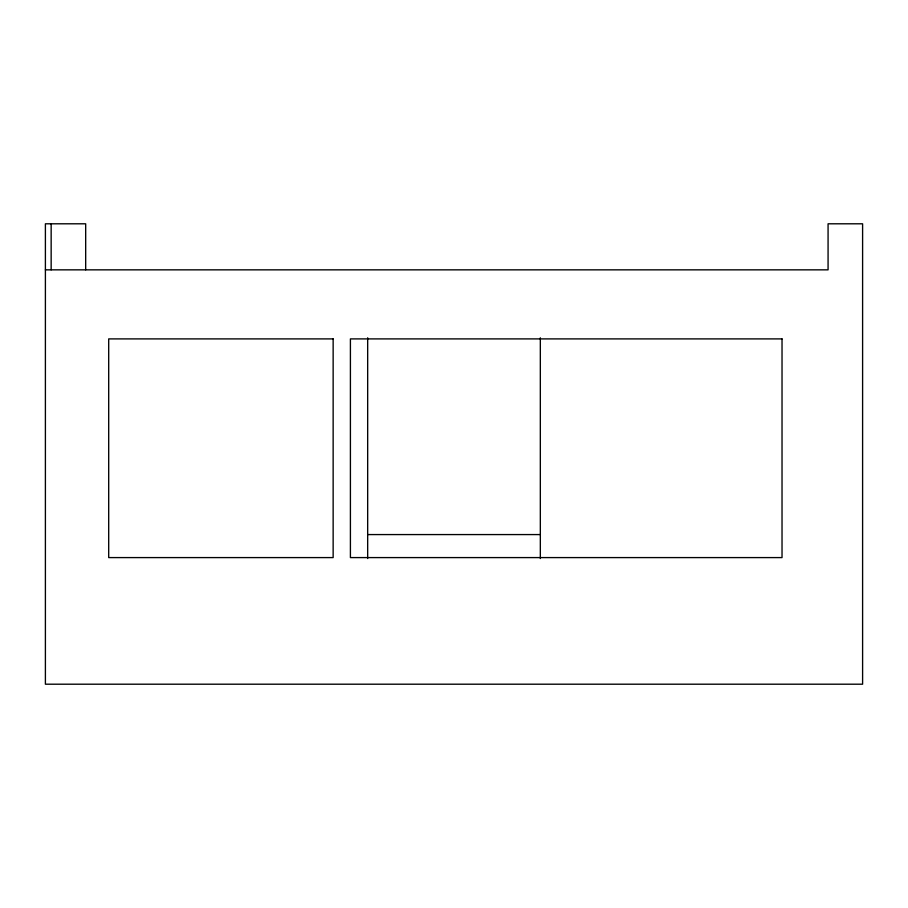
<?xml version="1.0" encoding="UTF-8"?>
<svg xmlns="http://www.w3.org/2000/svg" width="908" height="908" viewBox="0 0 908 908"><rect width="100%" height="100%" fill="white"/><g stroke="black" fill="none" stroke-linecap="round" stroke-linejoin="round"><path stroke-width="1.36" d="M45.4 269.846L828.073 269.846L828.073 223.799L862.6 223.799L862.6 684.201L45.4 684.201L45.4 223.799L85.681 223.799L85.681 269.846M367.672 534.574L540.328 534.574M540.328 337.799L540.328 558.534M367.672 337.799L367.672 558.534M51.154 223.799L51.154 269.846M333.145 338.9L108.699 338.9L108.699 557.591L333.145 557.591L333.145 338.9M782.026 338.9L350.409 338.9L350.409 557.591L782.026 557.591L782.026 338.9"/></g></svg>
